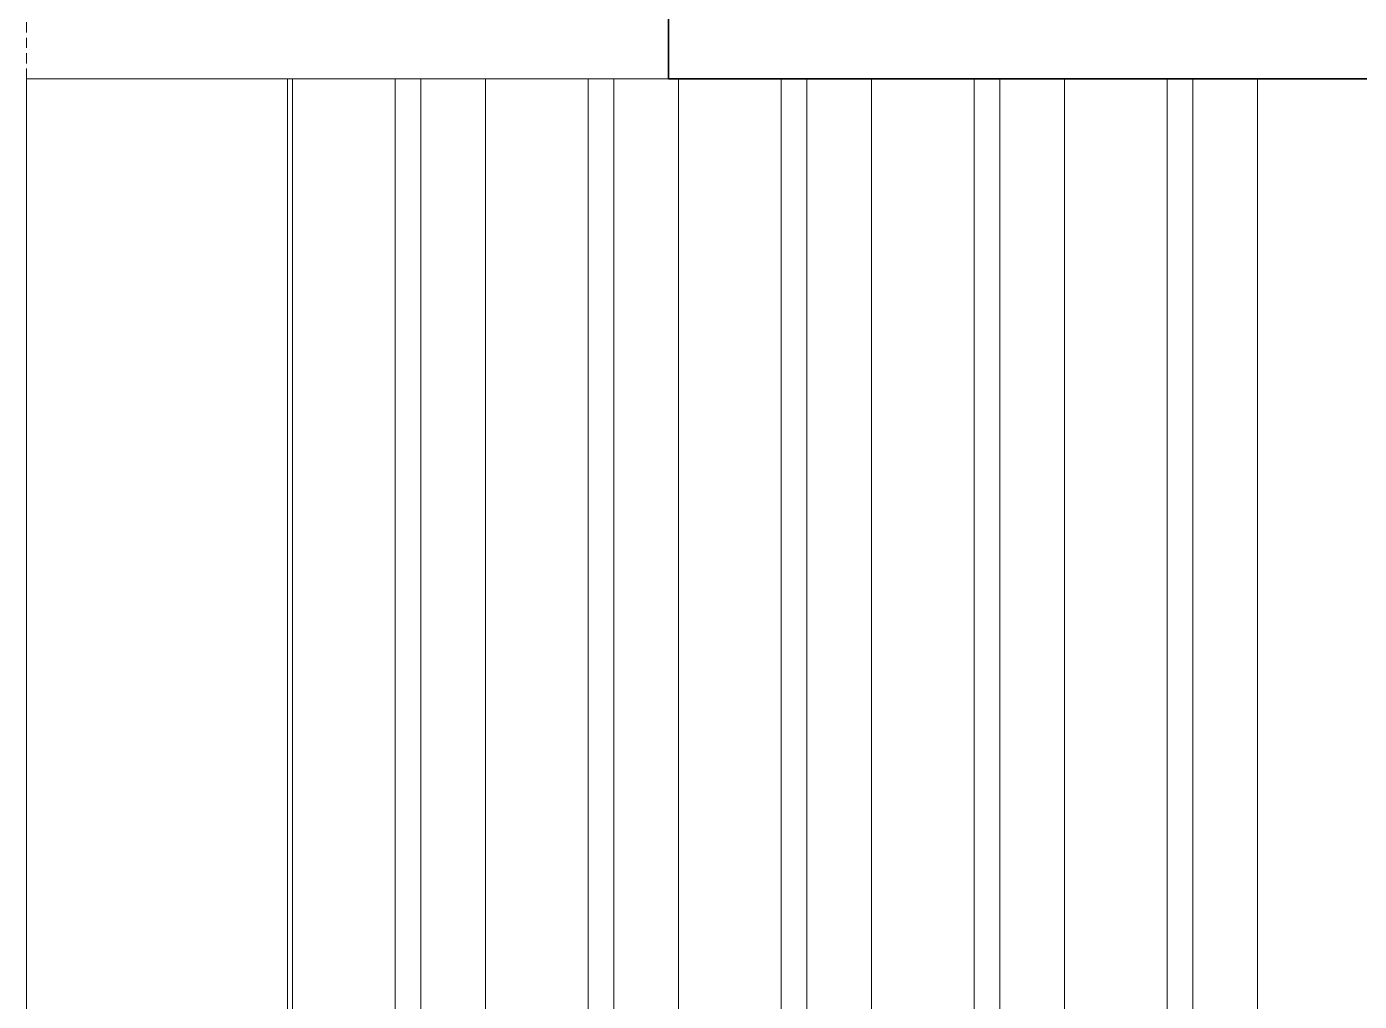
# Model space of a CAD drawing. Header units: millimetres. Extents: x 652554 to 1678317, y -308114 to 170803.
# Drawn here: x 746826 to 747085.6, y -87360.7 to -87170.9 of the extents above; entities that cross this region are included whole.
import ezdxf

# ---------------------------------------------------------------- set-up
doc = ezdxf.new("R2010")
doc.units = ezdxf.units.MM
doc.linetypes.add('DPA_Hidden 50', pattern=[3, 2, -1])
for name, color, linetype, lineweight in [('A-DETL', 7, 'Continuous', 70), ('A-GENM', 7, 'Continuous', 9), ('A-GLAZ-CURT', 7, 'Continuous', 9), ('A-GLAZ-CWMG', 7, 'Continuous', 35)]:
    doc.layers.add(name, color=color, linetype=linetype, lineweight=lineweight)

# ---------------------------------------------------------------- blocks, each defined once
blk = doc.blocks.new('DPA_CP_Entrance Louver Grill Vertical Z - Louver Grill Vertical Z-18398701-2241-01 ENTRANCE 2 ENLARGED ELEVATION 1')
at = {"layer": 'A-GLAZ-CURT', "color": 7}
for p, q in [((-632615.53, 113750), (-632690.53, 113750)), ((-632690.53, 113750), (-632617.53, 113750)), ((-632690.53, 113750), (-632690.53, 108575)), ((-632690.53, 113750), (-632690.53, 108575)), ((-632617.53, 113750), (-632690.53, 113750)), ((-632690.53, 113750), (-632615.53, 113750)), ((-632690.53, 108575), (-632690.53, 113750)), ((-632690.53, 108575), (-632690.53, 113750)), ((-632617.53, 113750), (-632615.53, 113750)), ((-632615.53, 113750), (-632617.53, 113750)), ((-632540.64, 113750), (-632615.53, 113750)), ((-632615.53, 113750), (-632540.64, 113750))]:
    blk.add_line(p, q, dxfattribs=at)
blk = doc.blocks.new('DPA_CP_Entrance Louver Grill Vertical Z - Louver Grill Vertical Z-V45-2241-01 ENTRANCE 2 ENLARGED ELEVATION 1')
at = {"layer": 'A-GLAZ-CURT', "color": 7}
for p, q in [((-632615.53, 113750), (-632690.53, 113750)), ((-632690.53, 113750), (-632617.53, 113750)), ((-632690.53, 113750), (-632690.53, 108575)), ((-632690.53, 113750), (-632690.53, 108575)), ((-632617.53, 113750), (-632690.53, 113750)), ((-632690.53, 113750), (-632615.53, 113750)), ((-632690.53, 108575), (-632690.53, 113750)), ((-632690.53, 108575), (-632690.53, 113750)), ((-632617.53, 113750), (-632615.53, 113750)), ((-632615.53, 113750), (-632617.53, 113750)), ((-632540.64, 113750), (-632615.53, 113750)), ((-632615.53, 113750), (-632540.64, 113750))]:
    blk.add_line(p, q, dxfattribs=at)
blk = doc.blocks.new('DPA_CP_Entrance Louver Grill Vertical Z - Louver Grill Vertical Z-V46-2241-01 ENTRANCE 2 ENLARGED ELEVATION 1')
at = {"layer": 'A-GLAZ-CURT', "color": 7}
for p, q in [((-632615.53, 113750), (-632690.53, 113750)), ((-632690.53, 113750), (-632617.53, 113750)), ((-632690.53, 113750), (-632690.53, 108575)), ((-632690.53, 113750), (-632690.53, 108575)), ((-632617.53, 113750), (-632690.53, 113750)), ((-632690.53, 113750), (-632615.53, 113750)), ((-632690.53, 108575), (-632690.53, 113750)), ((-632690.53, 108575), (-632690.53, 113750)), ((-632617.53, 113750), (-632615.53, 113750)), ((-632615.53, 113750), (-632617.53, 113750)), ((-632540.64, 113750), (-632615.53, 113750)), ((-632615.53, 113750), (-632540.64, 113750))]:
    blk.add_line(p, q, dxfattribs=at)
blk = doc.blocks.new('GM_Louver Grill Vertical Z - Z Profile-12047619-2241-01 ENTRANCE 2 ENLARGED ELEVATION 1')
at = {"layer": 'A-GENM', "color": 7}
for p, q in [((-632688.53, 113750), (-632690.53, 113750)), ((-632690.53, 113750), (-632617.53, 113750)), ((-632690.53, 108575), (-632690.53, 113750)), ((-632690.53, 108575), (-632690.53, 113750)), ((-632690.53, 108575), (-632690.53, 113750)), ((-632615.53, 113750), (-632688.53, 113750)), ((-632617.53, 113750), (-632615.53, 113750))]:
    blk.add_line(p, q, dxfattribs=at)
blk = doc.blocks.new('DPA_CP_Entrance Louver Grill Vertical Z - Louver Grill Vertical Z-18398766-2241-01 ENTRANCE 2 ENLARGED ELEVATION 1')
at = {"layer": 'A-GLAZ-CURT', "color": 7}
for p, q in [((-632576.51, 113750), (-632639.73, 113750)), ((-632639.73, 113750), (-632638.73, 113750)), ((-632639.73, 113220), (-632639.73, 113750)), ((-632638.73, 113750), (-632573.78, 113750)), ((-632638.73, 113220), (-632638.73, 113750)), ((-632598.78, 113750), (-632600.51, 113750)), ((-632600.51, 113750), (-632576.51, 113750)), ((-632573.78, 113750), (-632598.78, 113750)), ((-632598.78, 113750), (-632533.83, 113750)), ((-632598.78, 113750), (-631997.49, 113750))]:
    blk.add_line(p, q, dxfattribs=at)
blk = doc.blocks.new('GM_Louver Grill Vertical Z - Z Profile-V55-2241-01 ENTRANCE 2 ENLARGED ELEVATION 1')
at = {"layer": 'A-GENM', "color": 7}
blk.add_line((-632450.77, 113285.08), (-632450.77, 113750), dxfattribs=at)
blk = doc.blocks.new('GM_Louver Grill Vertical Z - Z Profile-V56-2241-01 ENTRANCE 2 ENLARGED ELEVATION 1')
at = {"layer": 'A-GENM', "color": 7}
for p, q in [((-632488.36, 113217.08), (-632488.36, 113750)), ((-632466.63, 113750), (-632468.36, 113750)), ((-632468.36, 113750), (-632463.36, 113750)), ((-632468.36, 113285.08), (-632468.36, 113750)), ((-632463.45, 113750), (-632466.63, 113750)), ((-632423.36, 113750), (-632463.45, 113750)), ((-632463.36, 113750), (-632423.28, 113750)), ((-632463.36, 113285.08), (-632463.36, 113750))]:
    blk.add_line(p, q, dxfattribs=at)
blk = doc.blocks.new('GM_Louver Grill Vertical Z - Z Profile-V57-2241-01 ENTRANCE 2 ENLARGED ELEVATION 1')
at = {"layer": 'A-GENM', "color": 7}
for p, q in [((-632525.95, 113203.74), (-632525.95, 113750)), ((-632504.22, 113750), (-632505.95, 113750)), ((-632505.95, 113750), (-632500.95, 113750)), ((-632505.95, 113205.3), (-632505.95, 113750)), ((-632501.04, 113750), (-632504.22, 113750)), ((-632460.95, 113750), (-632501.04, 113750)), ((-632500.95, 113750), (-632460.87, 113750)), ((-632500.95, 113209.12), (-632500.95, 113750)), ((-632446, 113750), (-632460.95, 113750)), ((-632460.87, 113750), (-632447.73, 113750)), ((-632447.73, 113750), (-632446, 113750))]:
    blk.add_line(p, q, dxfattribs=at)
blk = doc.blocks.new('GM_Louver Grill Vertical Z - Z Profile-V58-2241-01 ENTRANCE 2 ENLARGED ELEVATION 1')
at = {"layer": 'A-GENM', "color": 7}
for p, q in [((-632563.55, 113203.74), (-632563.55, 113750)), ((-632541.81, 113750), (-632543.55, 113750)), ((-632543.55, 113750), (-632538.55, 113750)), ((-632543.55, 113203.74), (-632543.55, 113750)), ((-632538.63, 113750), (-632541.81, 113750)), ((-632498.54, 113750), (-632538.63, 113750)), ((-632538.55, 113750), (-632498.46, 113750)), ((-632538.55, 113203.74), (-632538.55, 113750)), ((-632483.6, 113750), (-632498.54, 113750)), ((-632498.46, 113750), (-632485.33, 113750)), ((-632485.33, 113750), (-632483.6, 113750))]:
    blk.add_line(p, q, dxfattribs=at)
blk = doc.blocks.new('GM_Louver Grill Vertical Z - Z Profile-V59-2241-01 ENTRANCE 2 ENLARGED ELEVATION 1')
at = {"layer": 'A-GENM', "color": 7}
for p, q in [((-632601.14, 113220), (-632601.14, 113750)), ((-632579.41, 113750), (-632581.14, 113750)), ((-632581.14, 113750), (-632576.14, 113750)), ((-632581.14, 113220), (-632581.14, 113750)), ((-632576.22, 113750), (-632579.41, 113750)), ((-632536.14, 113750), (-632576.22, 113750)), ((-632576.14, 113750), (-632536.05, 113750)), ((-632576.14, 113220), (-632576.14, 113750)), ((-632521.19, 113750), (-632536.14, 113750)), ((-632536.05, 113750), (-632522.92, 113750)), ((-632522.92, 113750), (-632521.19, 113750))]:
    blk.add_line(p, q, dxfattribs=at)
blk = doc.blocks.new('GM_Louver Grill Vertical Z - Z Profile-V61-2241-01 ENTRANCE 2 ENLARGED ELEVATION 1')
at = {"layer": 'A-GENM', "color": 7}
for p, q in [((-632638.73, 113220), (-632638.73, 113750)), ((-632617, 113750), (-632618.73, 113750)), ((-632618.73, 113750), (-632613.73, 113750)), ((-632618.73, 113220), (-632618.73, 113750)), ((-632613.82, 113750), (-632617, 113750)), ((-632573.73, 113750), (-632613.82, 113750)), ((-632613.73, 113750), (-632573.64, 113750)), ((-632613.73, 113220), (-632613.73, 113750)), ((-632558.78, 113750), (-632573.73, 113750)), ((-632573.64, 113750), (-632560.51, 113750)), ((-632560.51, 113750), (-632558.78, 113750))]:
    blk.add_line(p, q, dxfattribs=at)
blk = doc.blocks.new('Rectangular Mullion - Entrance Louver Top-15305103-2241-01 ENTRANCE 2 ENLARGED ELEVATION 1')
at = {"layer": 'A-GLAZ-CWMG', "color": 7}
for p, q in [((-632565.53, 113750), (-632565.53, 113800)), ((-632540.64, 113750), (-632565.53, 113750))]:
    blk.add_line(p, q, dxfattribs=at)
blk = doc.blocks.new('Rectangular Mullion - Entrance Louver Top-15305097-2241-01 ENTRANCE 2 ENLARGED ELEVATION 1')
at = {"layer": 'A-GLAZ-CWMG', "color": 7}
for p, q in [((-632685.53, 113920), (-632685.53, 113950)), ((-632585.53, 113800), (-632585.53, 113920)), ((-632565.53, 113750), (-632565.53, 113800))]:
    blk.add_line(p, q, dxfattribs=at)
blk = doc.blocks.new('Rectangular Mullion - Entrance Louver Top-15305096-2241-01 ENTRANCE 2 ENLARGED ELEVATION 1')
at = {"layer": 'A-GLAZ-CWMG', "color": 7}
for p, q in [((-632565.53, 113800), (-632565.53, 113750)), ((-632565.53, 113750), (-631954.19, 113750))]:
    blk.add_line(p, q, dxfattribs=at)

msp = doc.modelspace()

# ---------------------------------------------------------------- linework, layer by layer
at = {"layer": 'A-DETL', "color": 7, "linetype": 'DPA_Hidden 50', "lineweight": 9}
msp.add_line((746826.0202, -87181.02), (746826.0202, -85260.594), dxfattribs=at)

# ---------------------------------------------------------------- block references
at = {"layer": 'A-GENM', "color": 7}
for name in ['GM_Louver Grill Vertical Z - Z Profile-12047619-2241-01 ENTRANCE 2 ENLARGED ELEVATION 1', 'GM_Louver Grill Vertical Z - Z Profile-12047619-2241-01 ENTRANCE 2 ENLARGED ELEVATION 1', 'GM_Louver Grill Vertical Z - Z Profile-12047619-2241-01 ENTRANCE 2 ENLARGED ELEVATION 1', 'GM_Louver Grill Vertical Z - Z Profile-12047619-2241-01 ENTRANCE 2 ENLARGED ELEVATION 1', 'GM_Louver Grill Vertical Z - Z Profile-12047619-2241-01 ENTRANCE 2 ENLARGED ELEVATION 1', 'GM_Louver Grill Vertical Z - Z Profile-12047619-2241-01 ENTRANCE 2 ENLARGED ELEVATION 1', 'GM_Louver Grill Vertical Z - Z Profile-12047619-2241-01 ENTRANCE 2 ENLARGED ELEVATION 1', 'GM_Louver Grill Vertical Z - Z Profile-12047619-2241-01 ENTRANCE 2 ENLARGED ELEVATION 1', 'GM_Louver Grill Vertical Z - Z Profile-12047619-2241-01 ENTRANCE 2 ENLARGED ELEVATION 1', 'GM_Louver Grill Vertical Z - Z Profile-12047619-2241-01 ENTRANCE 2 ENLARGED ELEVATION 1', 'GM_Louver Grill Vertical Z - Z Profile-12047619-2241-01 ENTRANCE 2 ENLARGED ELEVATION 1', 'GM_Louver Grill Vertical Z - Z Profile-12047619-2241-01 ENTRANCE 2 ENLARGED ELEVATION 1', 'GM_Louver Grill Vertical Z - Z Profile-12047619-2241-01 ENTRANCE 2 ENLARGED ELEVATION 1', 'GM_Louver Grill Vertical Z - Z Profile-12047619-2241-01 ENTRANCE 2 ENLARGED ELEVATION 1', 'GM_Louver Grill Vertical Z - Z Profile-12047619-2241-01 ENTRANCE 2 ENLARGED ELEVATION 1', 'GM_Louver Grill Vertical Z - Z Profile-12047619-2241-01 ENTRANCE 2 ENLARGED ELEVATION 1', 'GM_Louver Grill Vertical Z - Z Profile-12047619-2241-01 ENTRANCE 2 ENLARGED ELEVATION 1', 'GM_Louver Grill Vertical Z - Z Profile-12047619-2241-01 ENTRANCE 2 ENLARGED ELEVATION 1', 'GM_Louver Grill Vertical Z - Z Profile-12047619-2241-01 ENTRANCE 2 ENLARGED ELEVATION 1', 'GM_Louver Grill Vertical Z - Z Profile-12047619-2241-01 ENTRANCE 2 ENLARGED ELEVATION 1', 'GM_Louver Grill Vertical Z - Z Profile-12047619-2241-01 ENTRANCE 2 ENLARGED ELEVATION 1', 'GM_Louver Grill Vertical Z - Z Profile-12047619-2241-01 ENTRANCE 2 ENLARGED ELEVATION 1', 'GM_Louver Grill Vertical Z - Z Profile-12047619-2241-01 ENTRANCE 2 ENLARGED ELEVATION 1', 'GM_Louver Grill Vertical Z - Z Profile-12047619-2241-01 ENTRANCE 2 ENLARGED ELEVATION 1', 'GM_Louver Grill Vertical Z - Z Profile-12047619-2241-01 ENTRANCE 2 ENLARGED ELEVATION 1', 'GM_Louver Grill Vertical Z - Z Profile-12047619-2241-01 ENTRANCE 2 ENLARGED ELEVATION 1', 'GM_Louver Grill Vertical Z - Z Profile-12047619-2241-01 ENTRANCE 2 ENLARGED ELEVATION 1', 'GM_Louver Grill Vertical Z - Z Profile-12047619-2241-01 ENTRANCE 2 ENLARGED ELEVATION 1', 'GM_Louver Grill Vertical Z - Z Profile-12047619-2241-01 ENTRANCE 2 ENLARGED ELEVATION 1', 'GM_Louver Grill Vertical Z - Z Profile-12047619-2241-01 ENTRANCE 2 ENLARGED ELEVATION 1', 'GM_Louver Grill Vertical Z - Z Profile-12047619-2241-01 ENTRANCE 2 ENLARGED ELEVATION 1', 'GM_Louver Grill Vertical Z - Z Profile-12047619-2241-01 ENTRANCE 2 ENLARGED ELEVATION 1', 'GM_Louver Grill Vertical Z - Z Profile-12047619-2241-01 ENTRANCE 2 ENLARGED ELEVATION 1', 'GM_Louver Grill Vertical Z - Z Profile-12047619-2241-01 ENTRANCE 2 ENLARGED ELEVATION 1', 'GM_Louver Grill Vertical Z - Z Profile-12047619-2241-01 ENTRANCE 2 ENLARGED ELEVATION 1', 'GM_Louver Grill Vertical Z - Z Profile-12047619-2241-01 ENTRANCE 2 ENLARGED ELEVATION 1', 'GM_Louver Grill Vertical Z - Z Profile-12047619-2241-01 ENTRANCE 2 ENLARGED ELEVATION 1', 'GM_Louver Grill Vertical Z - Z Profile-12047619-2241-01 ENTRANCE 2 ENLARGED ELEVATION 1', 'GM_Louver Grill Vertical Z - Z Profile-12047619-2241-01 ENTRANCE 2 ENLARGED ELEVATION 1', 'GM_Louver Grill Vertical Z - Z Profile-12047619-2241-01 ENTRANCE 2 ENLARGED ELEVATION 1', 'GM_Louver Grill Vertical Z - Z Profile-12047619-2241-01 ENTRANCE 2 ENLARGED ELEVATION 1', 'GM_Louver Grill Vertical Z - Z Profile-12047619-2241-01 ENTRANCE 2 ENLARGED ELEVATION 1', 'GM_Louver Grill Vertical Z - Z Profile-12047619-2241-01 ENTRANCE 2 ENLARGED ELEVATION 1', 'GM_Louver Grill Vertical Z - Z Profile-12047619-2241-01 ENTRANCE 2 ENLARGED ELEVATION 1', 'GM_Louver Grill Vertical Z - Z Profile-12047619-2241-01 ENTRANCE 2 ENLARGED ELEVATION 1', 'GM_Louver Grill Vertical Z - Z Profile-12047619-2241-01 ENTRANCE 2 ENLARGED ELEVATION 1', 'GM_Louver Grill Vertical Z - Z Profile-12047619-2241-01 ENTRANCE 2 ENLARGED ELEVATION 1', 'GM_Louver Grill Vertical Z - Z Profile-12047619-2241-01 ENTRANCE 2 ENLARGED ELEVATION 1', 'GM_Louver Grill Vertical Z - Z Profile-12047619-2241-01 ENTRANCE 2 ENLARGED ELEVATION 1', 'GM_Louver Grill Vertical Z - Z Profile-12047619-2241-01 ENTRANCE 2 ENLARGED ELEVATION 1', 'GM_Louver Grill Vertical Z - Z Profile-12047619-2241-01 ENTRANCE 2 ENLARGED ELEVATION 1', 'GM_Louver Grill Vertical Z - Z Profile-12047619-2241-01 ENTRANCE 2 ENLARGED ELEVATION 1', 'GM_Louver Grill Vertical Z - Z Profile-12047619-2241-01 ENTRANCE 2 ENLARGED ELEVATION 1', 'GM_Louver Grill Vertical Z - Z Profile-12047619-2241-01 ENTRANCE 2 ENLARGED ELEVATION 1', 'GM_Louver Grill Vertical Z - Z Profile-12047619-2241-01 ENTRANCE 2 ENLARGED ELEVATION 1', 'GM_Louver Grill Vertical Z - Z Profile-12047619-2241-01 ENTRANCE 2 ENLARGED ELEVATION 1', 'GM_Louver Grill Vertical Z - Z Profile-12047619-2241-01 ENTRANCE 2 ENLARGED ELEVATION 1', 'GM_Louver Grill Vertical Z - Z Profile-12047619-2241-01 ENTRANCE 2 ENLARGED ELEVATION 1', 'GM_Louver Grill Vertical Z - Z Profile-12047619-2241-01 ENTRANCE 2 ENLARGED ELEVATION 1', 'GM_Louver Grill Vertical Z - Z Profile-12047619-2241-01 ENTRANCE 2 ENLARGED ELEVATION 1', 'GM_Louver Grill Vertical Z - Z Profile-12047619-2241-01 ENTRANCE 2 ENLARGED ELEVATION 1', 'GM_Louver Grill Vertical Z - Z Profile-12047619-2241-01 ENTRANCE 2 ENLARGED ELEVATION 1', 'GM_Louver Grill Vertical Z - Z Profile-12047619-2241-01 ENTRANCE 2 ENLARGED ELEVATION 1', 'GM_Louver Grill Vertical Z - Z Profile-12047619-2241-01 ENTRANCE 2 ENLARGED ELEVATION 1', 'GM_Louver Grill Vertical Z - Z Profile-12047619-2241-01 ENTRANCE 2 ENLARGED ELEVATION 1', 'GM_Louver Grill Vertical Z - Z Profile-12047619-2241-01 ENTRANCE 2 ENLARGED ELEVATION 1', 'GM_Louver Grill Vertical Z - Z Profile-12047619-2241-01 ENTRANCE 2 ENLARGED ELEVATION 1', 'GM_Louver Grill Vertical Z - Z Profile-12047619-2241-01 ENTRANCE 2 ENLARGED ELEVATION 1', 'GM_Louver Grill Vertical Z - Z Profile-12047619-2241-01 ENTRANCE 2 ENLARGED ELEVATION 1', 'GM_Louver Grill Vertical Z - Z Profile-12047619-2241-01 ENTRANCE 2 ENLARGED ELEVATION 1', 'GM_Louver Grill Vertical Z - Z Profile-12047619-2241-01 ENTRANCE 2 ENLARGED ELEVATION 1', 'GM_Louver Grill Vertical Z - Z Profile-12047619-2241-01 ENTRANCE 2 ENLARGED ELEVATION 1', 'GM_Louver Grill Vertical Z - Z Profile-12047619-2241-01 ENTRANCE 2 ENLARGED ELEVATION 1', 'GM_Louver Grill Vertical Z - Z Profile-12047619-2241-01 ENTRANCE 2 ENLARGED ELEVATION 1', 'GM_Louver Grill Vertical Z - Z Profile-12047619-2241-01 ENTRANCE 2 ENLARGED ELEVATION 1', 'GM_Louver Grill Vertical Z - Z Profile-12047619-2241-01 ENTRANCE 2 ENLARGED ELEVATION 1', 'GM_Louver Grill Vertical Z - Z Profile-12047619-2241-01 ENTRANCE 2 ENLARGED ELEVATION 1', 'GM_Louver Grill Vertical Z - Z Profile-12047619-2241-01 ENTRANCE 2 ENLARGED ELEVATION 1', 'GM_Louver Grill Vertical Z - Z Profile-12047619-2241-01 ENTRANCE 2 ENLARGED ELEVATION 1', 'GM_Louver Grill Vertical Z - Z Profile-12047619-2241-01 ENTRANCE 2 ENLARGED ELEVATION 1', 'GM_Louver Grill Vertical Z - Z Profile-12047619-2241-01 ENTRANCE 2 ENLARGED ELEVATION 1', 'GM_Louver Grill Vertical Z - Z Profile-12047619-2241-01 ENTRANCE 2 ENLARGED ELEVATION 1', 'GM_Louver Grill Vertical Z - Z Profile-12047619-2241-01 ENTRANCE 2 ENLARGED ELEVATION 1', 'GM_Louver Grill Vertical Z - Z Profile-12047619-2241-01 ENTRANCE 2 ENLARGED ELEVATION 1', 'GM_Louver Grill Vertical Z - Z Profile-12047619-2241-01 ENTRANCE 2 ENLARGED ELEVATION 1', 'GM_Louver Grill Vertical Z - Z Profile-12047619-2241-01 ENTRANCE 2 ENLARGED ELEVATION 1', 'GM_Louver Grill Vertical Z - Z Profile-12047619-2241-01 ENTRANCE 2 ENLARGED ELEVATION 1', 'GM_Louver Grill Vertical Z - Z Profile-12047619-2241-01 ENTRANCE 2 ENLARGED ELEVATION 1', 'GM_Louver Grill Vertical Z - Z Profile-12047619-2241-01 ENTRANCE 2 ENLARGED ELEVATION 1', 'GM_Louver Grill Vertical Z - Z Profile-12047619-2241-01 ENTRANCE 2 ENLARGED ELEVATION 1', 'GM_Louver Grill Vertical Z - Z Profile-12047619-2241-01 ENTRANCE 2 ENLARGED ELEVATION 1', 'GM_Louver Grill Vertical Z - Z Profile-12047619-2241-01 ENTRANCE 2 ENLARGED ELEVATION 1', 'GM_Louver Grill Vertical Z - Z Profile-12047619-2241-01 ENTRANCE 2 ENLARGED ELEVATION 1', 'GM_Louver Grill Vertical Z - Z Profile-12047619-2241-01 ENTRANCE 2 ENLARGED ELEVATION 1', 'GM_Louver Grill Vertical Z - Z Profile-12047619-2241-01 ENTRANCE 2 ENLARGED ELEVATION 1', 'GM_Louver Grill Vertical Z - Z Profile-12047619-2241-01 ENTRANCE 2 ENLARGED ELEVATION 1', 'GM_Louver Grill Vertical Z - Z Profile-12047619-2241-01 ENTRANCE 2 ENLARGED ELEVATION 1', 'GM_Louver Grill Vertical Z - Z Profile-12047619-2241-01 ENTRANCE 2 ENLARGED ELEVATION 1', 'GM_Louver Grill Vertical Z - Z Profile-12047619-2241-01 ENTRANCE 2 ENLARGED ELEVATION 1', 'GM_Louver Grill Vertical Z - Z Profile-12047619-2241-01 ENTRANCE 2 ENLARGED ELEVATION 1', 'GM_Louver Grill Vertical Z - Z Profile-12047619-2241-01 ENTRANCE 2 ENLARGED ELEVATION 1', 'GM_Louver Grill Vertical Z - Z Profile-12047619-2241-01 ENTRANCE 2 ENLARGED ELEVATION 1', 'GM_Louver Grill Vertical Z - Z Profile-12047619-2241-01 ENTRANCE 2 ENLARGED ELEVATION 1', 'GM_Louver Grill Vertical Z - Z Profile-12047619-2241-01 ENTRANCE 2 ENLARGED ELEVATION 1', 'GM_Louver Grill Vertical Z - Z Profile-12047619-2241-01 ENTRANCE 2 ENLARGED ELEVATION 1', 'GM_Louver Grill Vertical Z - Z Profile-12047619-2241-01 ENTRANCE 2 ENLARGED ELEVATION 1', 'GM_Louver Grill Vertical Z - Z Profile-12047619-2241-01 ENTRANCE 2 ENLARGED ELEVATION 1', 'GM_Louver Grill Vertical Z - Z Profile-12047619-2241-01 ENTRANCE 2 ENLARGED ELEVATION 1', 'GM_Louver Grill Vertical Z - Z Profile-12047619-2241-01 ENTRANCE 2 ENLARGED ELEVATION 1', 'GM_Louver Grill Vertical Z - Z Profile-12047619-2241-01 ENTRANCE 2 ENLARGED ELEVATION 1', 'GM_Louver Grill Vertical Z - Z Profile-12047619-2241-01 ENTRANCE 2 ENLARGED ELEVATION 1', 'GM_Louver Grill Vertical Z - Z Profile-12047619-2241-01 ENTRANCE 2 ENLARGED ELEVATION 1', 'GM_Louver Grill Vertical Z - Z Profile-12047619-2241-01 ENTRANCE 2 ENLARGED ELEVATION 1', 'GM_Louver Grill Vertical Z - Z Profile-12047619-2241-01 ENTRANCE 2 ENLARGED ELEVATION 1', 'GM_Louver Grill Vertical Z - Z Profile-12047619-2241-01 ENTRANCE 2 ENLARGED ELEVATION 1', 'GM_Louver Grill Vertical Z - Z Profile-12047619-2241-01 ENTRANCE 2 ENLARGED ELEVATION 1', 'GM_Louver Grill Vertical Z - Z Profile-12047619-2241-01 ENTRANCE 2 ENLARGED ELEVATION 1', 'GM_Louver Grill Vertical Z - Z Profile-12047619-2241-01 ENTRANCE 2 ENLARGED ELEVATION 1', 'GM_Louver Grill Vertical Z - Z Profile-12047619-2241-01 ENTRANCE 2 ENLARGED ELEVATION 1', 'GM_Louver Grill Vertical Z - Z Profile-12047619-2241-01 ENTRANCE 2 ENLARGED ELEVATION 1', 'GM_Louver Grill Vertical Z - Z Profile-12047619-2241-01 ENTRANCE 2 ENLARGED ELEVATION 1', 'GM_Louver Grill Vertical Z - Z Profile-12047619-2241-01 ENTRANCE 2 ENLARGED ELEVATION 1', 'GM_Louver Grill Vertical Z - Z Profile-12047619-2241-01 ENTRANCE 2 ENLARGED ELEVATION 1', 'GM_Louver Grill Vertical Z - Z Profile-12047619-2241-01 ENTRANCE 2 ENLARGED ELEVATION 1', 'GM_Louver Grill Vertical Z - Z Profile-12047619-2241-01 ENTRANCE 2 ENLARGED ELEVATION 1', 'GM_Louver Grill Vertical Z - Z Profile-12047619-2241-01 ENTRANCE 2 ENLARGED ELEVATION 1', 'GM_Louver Grill Vertical Z - Z Profile-12047619-2241-01 ENTRANCE 2 ENLARGED ELEVATION 1', 'GM_Louver Grill Vertical Z - Z Profile-12047619-2241-01 ENTRANCE 2 ENLARGED ELEVATION 1', 'GM_Louver Grill Vertical Z - Z Profile-12047619-2241-01 ENTRANCE 2 ENLARGED ELEVATION 1', 'GM_Louver Grill Vertical Z - Z Profile-12047619-2241-01 ENTRANCE 2 ENLARGED ELEVATION 1', 'GM_Louver Grill Vertical Z - Z Profile-12047619-2241-01 ENTRANCE 2 ENLARGED ELEVATION 1', 'GM_Louver Grill Vertical Z - Z Profile-12047619-2241-01 ENTRANCE 2 ENLARGED ELEVATION 1', 'GM_Louver Grill Vertical Z - Z Profile-12047619-2241-01 ENTRANCE 2 ENLARGED ELEVATION 1', 'GM_Louver Grill Vertical Z - Z Profile-12047619-2241-01 ENTRANCE 2 ENLARGED ELEVATION 1', 'GM_Louver Grill Vertical Z - Z Profile-12047619-2241-01 ENTRANCE 2 ENLARGED ELEVATION 1', 'GM_Louver Grill Vertical Z - Z Profile-12047619-2241-01 ENTRANCE 2 ENLARGED ELEVATION 1', 'GM_Louver Grill Vertical Z - Z Profile-12047619-2241-01 ENTRANCE 2 ENLARGED ELEVATION 1', 'GM_Louver Grill Vertical Z - Z Profile-12047619-2241-01 ENTRANCE 2 ENLARGED ELEVATION 1', 'GM_Louver Grill Vertical Z - Z Profile-12047619-2241-01 ENTRANCE 2 ENLARGED ELEVATION 1', 'GM_Louver Grill Vertical Z - Z Profile-12047619-2241-01 ENTRANCE 2 ENLARGED ELEVATION 1', 'GM_Louver Grill Vertical Z - Z Profile-12047619-2241-01 ENTRANCE 2 ENLARGED ELEVATION 1', 'GM_Louver Grill Vertical Z - Z Profile-12047619-2241-01 ENTRANCE 2 ENLARGED ELEVATION 1', 'GM_Louver Grill Vertical Z - Z Profile-12047619-2241-01 ENTRANCE 2 ENLARGED ELEVATION 1', 'GM_Louver Grill Vertical Z - Z Profile-12047619-2241-01 ENTRANCE 2 ENLARGED ELEVATION 1', 'GM_Louver Grill Vertical Z - Z Profile-12047619-2241-01 ENTRANCE 2 ENLARGED ELEVATION 1', 'GM_Louver Grill Vertical Z - Z Profile-12047619-2241-01 ENTRANCE 2 ENLARGED ELEVATION 1', 'GM_Louver Grill Vertical Z - Z Profile-12047619-2241-01 ENTRANCE 2 ENLARGED ELEVATION 1', 'GM_Louver Grill Vertical Z - Z Profile-12047619-2241-01 ENTRANCE 2 ENLARGED ELEVATION 1', 'GM_Louver Grill Vertical Z - Z Profile-12047619-2241-01 ENTRANCE 2 ENLARGED ELEVATION 1', 'GM_Louver Grill Vertical Z - Z Profile-12047619-2241-01 ENTRANCE 2 ENLARGED ELEVATION 1', 'GM_Louver Grill Vertical Z - Z Profile-12047619-2241-01 ENTRANCE 2 ENLARGED ELEVATION 1', 'GM_Louver Grill Vertical Z - Z Profile-12047619-2241-01 ENTRANCE 2 ENLARGED ELEVATION 1', 'GM_Louver Grill Vertical Z - Z Profile-12047619-2241-01 ENTRANCE 2 ENLARGED ELEVATION 1', 'GM_Louver Grill Vertical Z - Z Profile-12047619-2241-01 ENTRANCE 2 ENLARGED ELEVATION 1', 'GM_Louver Grill Vertical Z - Z Profile-12047619-2241-01 ENTRANCE 2 ENLARGED ELEVATION 1', 'GM_Louver Grill Vertical Z - Z Profile-12047619-2241-01 ENTRANCE 2 ENLARGED ELEVATION 1', 'GM_Louver Grill Vertical Z - Z Profile-12047619-2241-01 ENTRANCE 2 ENLARGED ELEVATION 1', 'GM_Louver Grill Vertical Z - Z Profile-12047619-2241-01 ENTRANCE 2 ENLARGED ELEVATION 1', 'GM_Louver Grill Vertical Z - Z Profile-12047619-2241-01 ENTRANCE 2 ENLARGED ELEVATION 1', 'GM_Louver Grill Vertical Z - Z Profile-12047619-2241-01 ENTRANCE 2 ENLARGED ELEVATION 1', 'GM_Louver Grill Vertical Z - Z Profile-12047619-2241-01 ENTRANCE 2 ENLARGED ELEVATION 1', 'GM_Louver Grill Vertical Z - Z Profile-12047619-2241-01 ENTRANCE 2 ENLARGED ELEVATION 1', 'GM_Louver Grill Vertical Z - Z Profile-12047619-2241-01 ENTRANCE 2 ENLARGED ELEVATION 1', 'GM_Louver Grill Vertical Z - Z Profile-12047619-2241-01 ENTRANCE 2 ENLARGED ELEVATION 1', 'GM_Louver Grill Vertical Z - Z Profile-12047619-2241-01 ENTRANCE 2 ENLARGED ELEVATION 1', 'GM_Louver Grill Vertical Z - Z Profile-12047619-2241-01 ENTRANCE 2 ENLARGED ELEVATION 1', 'GM_Louver Grill Vertical Z - Z Profile-12047619-2241-01 ENTRANCE 2 ENLARGED ELEVATION 1', 'GM_Louver Grill Vertical Z - Z Profile-12047619-2241-01 ENTRANCE 2 ENLARGED ELEVATION 1', 'GM_Louver Grill Vertical Z - Z Profile-12047619-2241-01 ENTRANCE 2 ENLARGED ELEVATION 1', 'GM_Louver Grill Vertical Z - Z Profile-12047619-2241-01 ENTRANCE 2 ENLARGED ELEVATION 1', 'GM_Louver Grill Vertical Z - Z Profile-12047619-2241-01 ENTRANCE 2 ENLARGED ELEVATION 1', 'GM_Louver Grill Vertical Z - Z Profile-12047619-2241-01 ENTRANCE 2 ENLARGED ELEVATION 1', 'GM_Louver Grill Vertical Z - Z Profile-12047619-2241-01 ENTRANCE 2 ENLARGED ELEVATION 1', 'GM_Louver Grill Vertical Z - Z Profile-12047619-2241-01 ENTRANCE 2 ENLARGED ELEVATION 1', 'GM_Louver Grill Vertical Z - Z Profile-12047619-2241-01 ENTRANCE 2 ENLARGED ELEVATION 1', 'GM_Louver Grill Vertical Z - Z Profile-12047619-2241-01 ENTRANCE 2 ENLARGED ELEVATION 1', 'GM_Louver Grill Vertical Z - Z Profile-12047619-2241-01 ENTRANCE 2 ENLARGED ELEVATION 1', 'GM_Louver Grill Vertical Z - Z Profile-12047619-2241-01 ENTRANCE 2 ENLARGED ELEVATION 1', 'GM_Louver Grill Vertical Z - Z Profile-12047619-2241-01 ENTRANCE 2 ENLARGED ELEVATION 1', 'GM_Louver Grill Vertical Z - Z Profile-12047619-2241-01 ENTRANCE 2 ENLARGED ELEVATION 1', 'GM_Louver Grill Vertical Z - Z Profile-12047619-2241-01 ENTRANCE 2 ENLARGED ELEVATION 1', 'GM_Louver Grill Vertical Z - Z Profile-12047619-2241-01 ENTRANCE 2 ENLARGED ELEVATION 1', 'GM_Louver Grill Vertical Z - Z Profile-12047619-2241-01 ENTRANCE 2 ENLARGED ELEVATION 1', 'GM_Louver Grill Vertical Z - Z Profile-12047619-2241-01 ENTRANCE 2 ENLARGED ELEVATION 1', 'GM_Louver Grill Vertical Z - Z Profile-12047619-2241-01 ENTRANCE 2 ENLARGED ELEVATION 1', 'GM_Louver Grill Vertical Z - Z Profile-12047619-2241-01 ENTRANCE 2 ENLARGED ELEVATION 1', 'GM_Louver Grill Vertical Z - Z Profile-12047619-2241-01 ENTRANCE 2 ENLARGED ELEVATION 1', 'GM_Louver Grill Vertical Z - Z Profile-12047619-2241-01 ENTRANCE 2 ENLARGED ELEVATION 1', 'GM_Louver Grill Vertical Z - Z Profile-12047619-2241-01 ENTRANCE 2 ENLARGED ELEVATION 1', 'GM_Louver Grill Vertical Z - Z Profile-12047619-2241-01 ENTRANCE 2 ENLARGED ELEVATION 1', 'GM_Louver Grill Vertical Z - Z Profile-12047619-2241-01 ENTRANCE 2 ENLARGED ELEVATION 1', 'GM_Louver Grill Vertical Z - Z Profile-12047619-2241-01 ENTRANCE 2 ENLARGED ELEVATION 1', 'GM_Louver Grill Vertical Z - Z Profile-12047619-2241-01 ENTRANCE 2 ENLARGED ELEVATION 1', 'GM_Louver Grill Vertical Z - Z Profile-12047619-2241-01 ENTRANCE 2 ENLARGED ELEVATION 1', 'GM_Louver Grill Vertical Z - Z Profile-12047619-2241-01 ENTRANCE 2 ENLARGED ELEVATION 1', 'GM_Louver Grill Vertical Z - Z Profile-12047619-2241-01 ENTRANCE 2 ENLARGED ELEVATION 1', 'GM_Louver Grill Vertical Z - Z Profile-12047619-2241-01 ENTRANCE 2 ENLARGED ELEVATION 1', 'GM_Louver Grill Vertical Z - Z Profile-12047619-2241-01 ENTRANCE 2 ENLARGED ELEVATION 1', 'GM_Louver Grill Vertical Z - Z Profile-12047619-2241-01 ENTRANCE 2 ENLARGED ELEVATION 1', 'GM_Louver Grill Vertical Z - Z Profile-12047619-2241-01 ENTRANCE 2 ENLARGED ELEVATION 1', 'GM_Louver Grill Vertical Z - Z Profile-12047619-2241-01 ENTRANCE 2 ENLARGED ELEVATION 1', 'GM_Louver Grill Vertical Z - Z Profile-12047619-2241-01 ENTRANCE 2 ENLARGED ELEVATION 1', 'GM_Louver Grill Vertical Z - Z Profile-12047619-2241-01 ENTRANCE 2 ENLARGED ELEVATION 1', 'GM_Louver Grill Vertical Z - Z Profile-12047619-2241-01 ENTRANCE 2 ENLARGED ELEVATION 1', 'GM_Louver Grill Vertical Z - Z Profile-12047619-2241-01 ENTRANCE 2 ENLARGED ELEVATION 1', 'GM_Louver Grill Vertical Z - Z Profile-12047619-2241-01 ENTRANCE 2 ENLARGED ELEVATION 1', 'GM_Louver Grill Vertical Z - Z Profile-12047619-2241-01 ENTRANCE 2 ENLARGED ELEVATION 1', 'GM_Louver Grill Vertical Z - Z Profile-12047619-2241-01 ENTRANCE 2 ENLARGED ELEVATION 1', 'GM_Louver Grill Vertical Z - Z Profile-12047619-2241-01 ENTRANCE 2 ENLARGED ELEVATION 1', 'GM_Louver Grill Vertical Z - Z Profile-12047619-2241-01 ENTRANCE 2 ENLARGED ELEVATION 1', 'GM_Louver Grill Vertical Z - Z Profile-12047619-2241-01 ENTRANCE 2 ENLARGED ELEVATION 1', 'GM_Louver Grill Vertical Z - Z Profile-12047619-2241-01 ENTRANCE 2 ENLARGED ELEVATION 1', 'GM_Louver Grill Vertical Z - Z Profile-12047619-2241-01 ENTRANCE 2 ENLARGED ELEVATION 1', 'GM_Louver Grill Vertical Z - Z Profile-12047619-2241-01 ENTRANCE 2 ENLARGED ELEVATION 1', 'GM_Louver Grill Vertical Z - Z Profile-12047619-2241-01 ENTRANCE 2 ENLARGED ELEVATION 1', 'GM_Louver Grill Vertical Z - Z Profile-12047619-2241-01 ENTRANCE 2 ENLARGED ELEVATION 1', 'GM_Louver Grill Vertical Z - Z Profile-V61-2241-01 ENTRANCE 2 ENLARGED ELEVATION 1', 'GM_Louver Grill Vertical Z - Z Profile-V59-2241-01 ENTRANCE 2 ENLARGED ELEVATION 1', 'GM_Louver Grill Vertical Z - Z Profile-V58-2241-01 ENTRANCE 2 ENLARGED ELEVATION 1', 'GM_Louver Grill Vertical Z - Z Profile-V57-2241-01 ENTRANCE 2 ENLARGED ELEVATION 1', 'GM_Louver Grill Vertical Z - Z Profile-V56-2241-01 ENTRANCE 2 ENLARGED ELEVATION 1', 'GM_Louver Grill Vertical Z - Z Profile-V55-2241-01 ENTRANCE 2 ENLARGED ELEVATION 1']:
    msp.add_blockref(name, (1379516.5465, -200931.019), dxfattribs=at)
at = {"layer": 'A-GLAZ-CURT', "color": 7}
for name in ['DPA_CP_Entrance Louver Grill Vertical Z - Louver Grill Vertical Z-18398701-2241-01 ENTRANCE 2 ENLARGED ELEVATION 1', 'DPA_CP_Entrance Louver Grill Vertical Z - Louver Grill Vertical Z-18398701-2241-01 ENTRANCE 2 ENLARGED ELEVATION 1', 'DPA_CP_Entrance Louver Grill Vertical Z - Louver Grill Vertical Z-18398701-2241-01 ENTRANCE 2 ENLARGED ELEVATION 1', 'DPA_CP_Entrance Louver Grill Vertical Z - Louver Grill Vertical Z-18398701-2241-01 ENTRANCE 2 ENLARGED ELEVATION 1', 'DPA_CP_Entrance Louver Grill Vertical Z - Louver Grill Vertical Z-18398701-2241-01 ENTRANCE 2 ENLARGED ELEVATION 1', 'DPA_CP_Entrance Louver Grill Vertical Z - Louver Grill Vertical Z-18398701-2241-01 ENTRANCE 2 ENLARGED ELEVATION 1', 'DPA_CP_Entrance Louver Grill Vertical Z - Louver Grill Vertical Z-18398701-2241-01 ENTRANCE 2 ENLARGED ELEVATION 1', 'DPA_CP_Entrance Louver Grill Vertical Z - Louver Grill Vertical Z-18398701-2241-01 ENTRANCE 2 ENLARGED ELEVATION 1', 'DPA_CP_Entrance Louver Grill Vertical Z - Louver Grill Vertical Z-18398701-2241-01 ENTRANCE 2 ENLARGED ELEVATION 1', 'DPA_CP_Entrance Louver Grill Vertical Z - Louver Grill Vertical Z-18398701-2241-01 ENTRANCE 2 ENLARGED ELEVATION 1', 'DPA_CP_Entrance Louver Grill Vertical Z - Louver Grill Vertical Z-V45-2241-01 ENTRANCE 2 ENLARGED ELEVATION 1', 'DPA_CP_Entrance Louver Grill Vertical Z - Louver Grill Vertical Z-V46-2241-01 ENTRANCE 2 ENLARGED ELEVATION 1', 'DPA_CP_Entrance Louver Grill Vertical Z - Louver Grill Vertical Z-18398766-2241-01 ENTRANCE 2 ENLARGED ELEVATION 1']:
    msp.add_blockref(name, (1379516.5465, -200931.019), dxfattribs=at)
at = {"layer": 'A-GLAZ-CWMG', "color": 7}
for name in ['Rectangular Mullion - Entrance Louver Top-15305103-2241-01 ENTRANCE 2 ENLARGED ELEVATION 1', 'Rectangular Mullion - Entrance Louver Top-15305097-2241-01 ENTRANCE 2 ENLARGED ELEVATION 1', 'Rectangular Mullion - Entrance Louver Top-15305096-2241-01 ENTRANCE 2 ENLARGED ELEVATION 1']:
    msp.add_blockref(name, (1379516.5465, -200931.019), dxfattribs=at)

doc.saveas('drawing.dxf')
